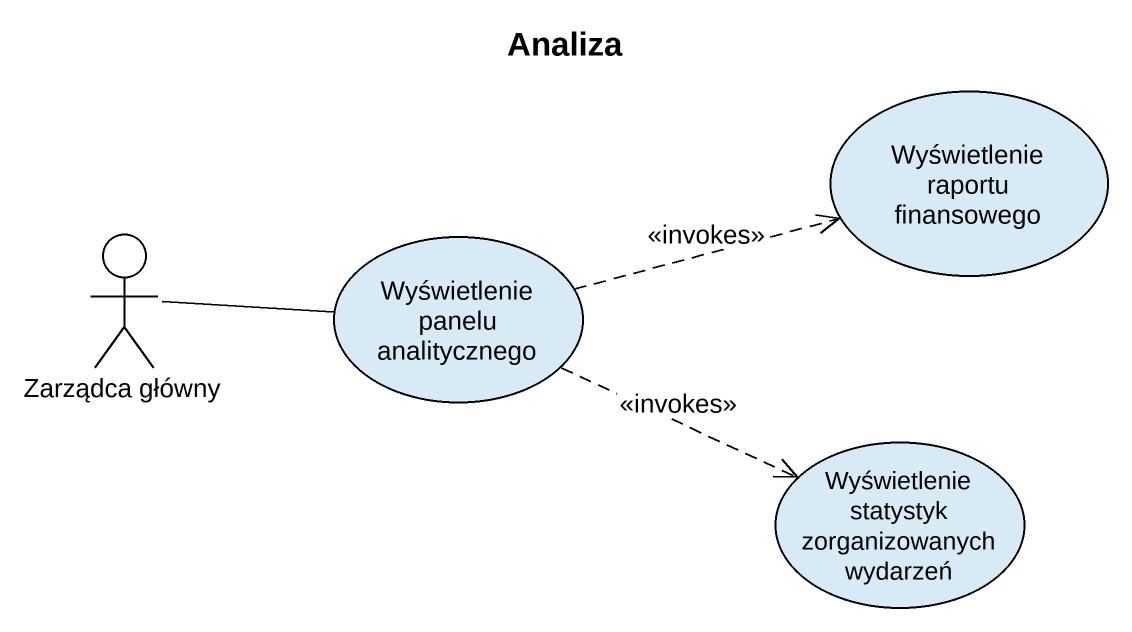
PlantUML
@startuml
title Analiza
usecase "Wyświetlenie raportu finansowego" as Wyświetlenie_raportu
actor "Zarządca główny" as Zarządca_główny
usecase "Wyświetlenie panelu analitycznego" as Wyświetlenie_panelu
usecase "Wyświetlenie statystyk zorganizowanych wydarzeń" as Wyświetlenie_statystyk
Wyświetlenie_panelu .right.> Wyświetlenie_raportu : <<invokes>>
Wyświetlenie_panelu -left- Zarządca_główny
Wyświetlenie_panelu .right.> Wyświetlenie_statystyk : <<invokes>>
@enduml
